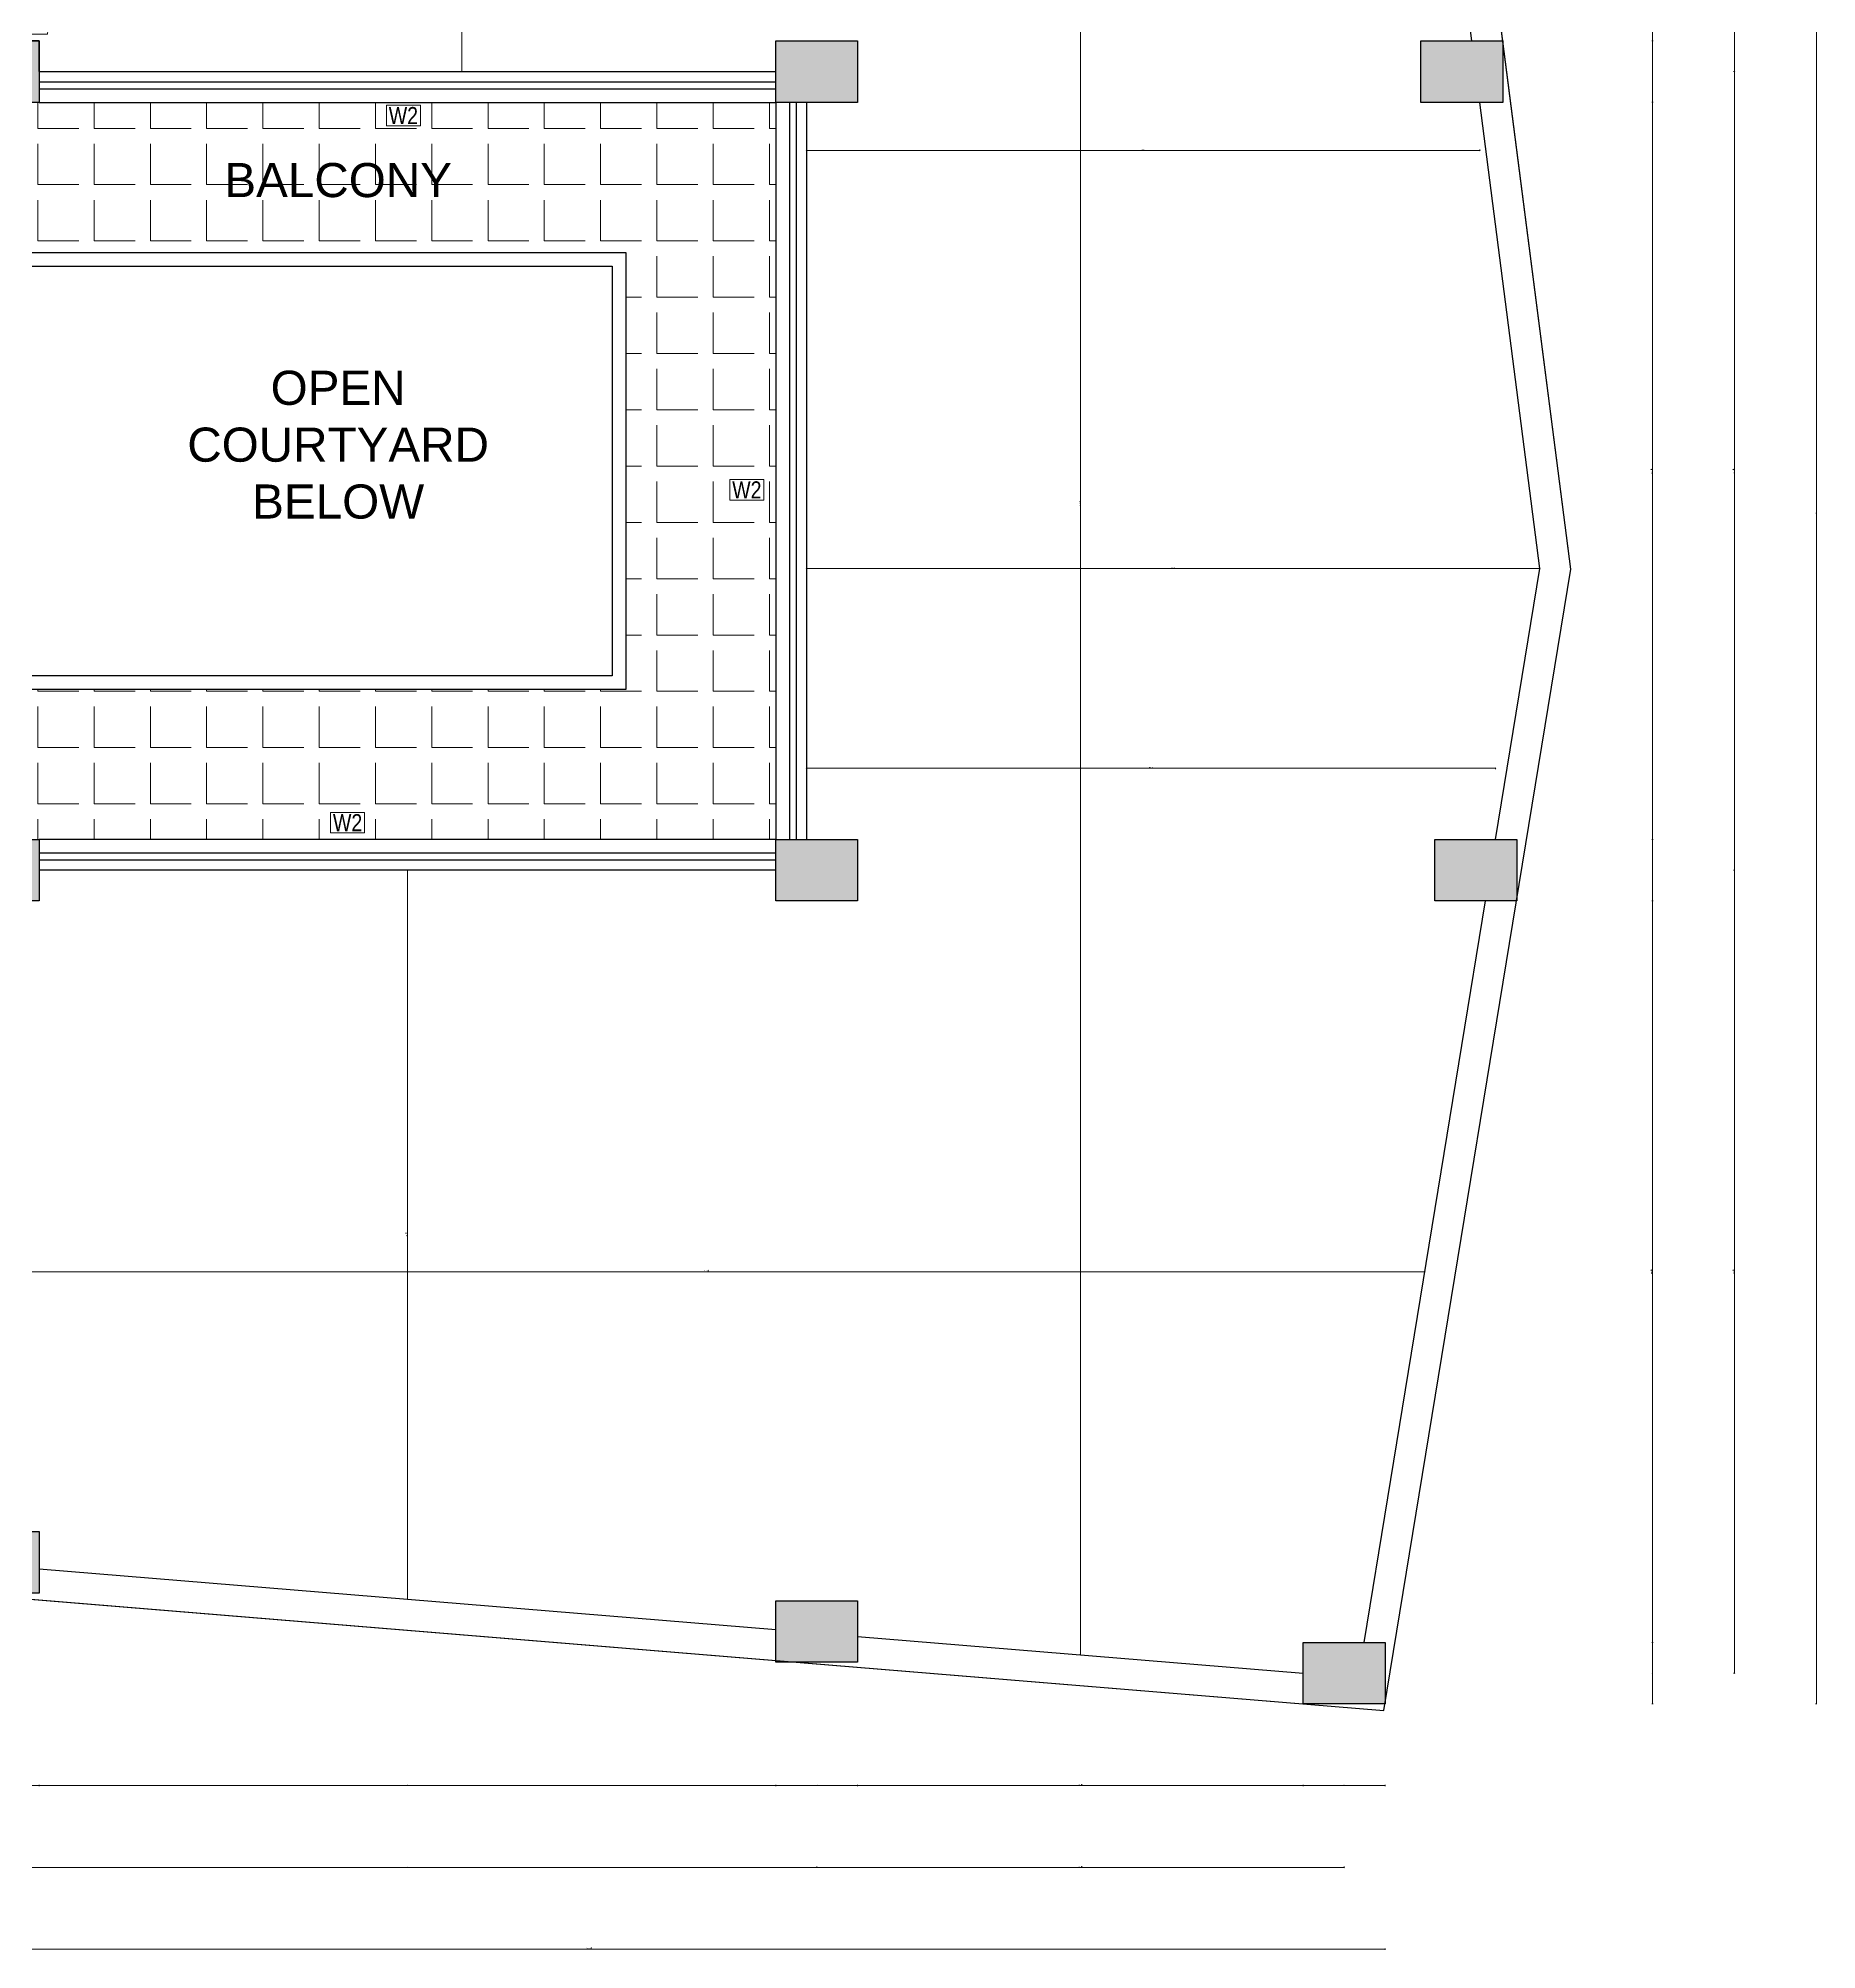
# Model space of a CAD drawing. Header units: inches. Extents: x -301229 to 1083107, y -854236 to 21026.
# Drawn here: x -177272 to -161626, y -483221 to -466413 of the extents above; entities that cross this region are included whole.
import ezdxf

# ---------------------------------------------------------------- set-up
doc = ezdxf.new("R2010")
doc.units = ezdxf.units.IN
doc.header["$MEASUREMENT"] = 0
for name, color, linetype, lineweight in [('dimension', 25, 'Continuous', 20), ('DOOR PLAN', 241, 'Continuous', 25), ('dw', 42, 'Continuous', 20), ('Text', 2, 'Continuous', 20), ('wall', 10, 'Continuous', 30)]:
    doc.layers.add(name, color=color, linetype=linetype, lineweight=lineweight)
doc.layers.add('HATCH', color=7, linetype='Continuous')
doc.styles.add('7 INCH', font='times.ttf', dxfattribs={"height": 7})
doc.dimstyles.new('Copy of Standard', dxfattribs={"dimtxt": 8, "dimasz": 5, "dimexe": 4, "dimexo": 0.0625, "dimgap": 1.5, "dimtad": 1, "dimdec": 1, "dimzin": 0, "dimdsep": 46, "dimlunit": 4, "dimtxsty": 'Standard', "dimblk": 'OBLIQUE', "dimcen": 0.09, "dimclrd": 1, "dimclre": 1, "dimclrt": 3, "dimadec": 0, "dimazin": 0, "dimtfac": 1, "dimtdec": 1, "dimtix": 1, "dimtofl": 0, "dimtmove": 1, "dimatfit": 3, "dimfxl": 8, "dimfxlon": 1, "dimtolj": 1, "dimtzin": 0, "dimlwd": 15, "dimlwe": 15, "dimarcsym": 0})

# ---------------------------------------------------------------- blocks, each defined once
blk = doc.blocks.new('_Oblique')
at = {"color": 0, "linetype": 'ByBlock', "lineweight": -2}
blk.add_line((-0.5, -0.5), (0.5, 0.5), dxfattribs=at)
blk = doc.blocks.new('*D1305')
at = {"layer": 'Defpoints', "color": 0, "transparency": 16777216}
for p in [(-173435, -460376), (-173546, -466706), (-173435, -466706)]:
    blk.add_point(p, dxfattribs=at)
at = {"layer": 'wall', "color": 1, "lineweight": 15, "transparency": 16777216}
for p, q in [((-173538, -460376), (-173550, -460376)), ((-173546, -460376), (-173546, -466706)), ((-173538, -466706), (-173550, -466706))]:
    blk.add_line(p, q, dxfattribs=at)
at = {"layer": 'wall', "color": 1, "lineweight": 15, "transparency": 16777216, "xscale": 5, "yscale": 5, "zscale": 5}
for p, rotation in [((-173546, -460376), 90), ((-173546, -466706), 270)]:
    blk.add_blockref('_Oblique', p, dxfattribs=dict(at, rotation=rotation))
at = {"layer": 'wall', "color": 3, "transparency": 16777216, "insert": (-173552, -463541), "char_height": 8, "attachment_point": 5, "rotation": 90}
blk.add_mtext('\\A1;527\'-6"', dxfattribs=at)
blk = doc.blocks.new('*D1363')
at = {"layer": 'Defpoints', "color": 0, "transparency": 16777216}
for p in [(-170514, -466976), (-164591, -466976), (-170514, -467399)]:
    blk.add_point(p, dxfattribs=at)
at = {"layer": 'wall', "color": 1, "lineweight": 15, "transparency": 16777216}
for p, q in [((-170514, -467391), (-170514, -467403)), ((-164591, -467399), (-170514, -467399)), ((-164591, -467391), (-164591, -467403))]:
    blk.add_line(p, q, dxfattribs=at)
at = {"layer": 'wall', "color": 1, "lineweight": 15, "transparency": 16777216, "xscale": 5, "yscale": 5, "zscale": 5, "rotation": 180}
blk.add_blockref('_Oblique', (-170514, -467399), dxfattribs=at)
at = {"layer": 'wall', "color": 1, "lineweight": 15, "transparency": 16777216, "xscale": 5, "yscale": 5, "zscale": 5}
blk.add_blockref('_Oblique', (-164591, -467399), dxfattribs=at)
at = {"layer": 'wall', "color": 3, "transparency": 16777216, "insert": (-167552, -467393), "char_height": 8, "attachment_point": 5}
blk.add_mtext('\\A1;493\'-7"', dxfattribs=at)
blk = doc.blocks.new('*D1364')
at = {"layer": 'Defpoints', "color": 0, "transparency": 16777216}
for p in [(-170514, -471076), (-170514, -471076), (-164062, -471076)]:
    blk.add_point(p, dxfattribs=at)
at = {"layer": 'wall', "color": 1, "lineweight": 15, "transparency": 16777216}
for p, q in [((-170514, -471076), (-170514, -471072)), ((-164062, -471076), (-170514, -471076)), ((-164062, -471076), (-164062, -471072))]:
    blk.add_line(p, q, dxfattribs=at)
at = {"layer": 'wall', "color": 1, "lineweight": 15, "transparency": 16777216, "xscale": 5, "yscale": 5, "zscale": 5, "rotation": 180}
blk.add_blockref('_Oblique', (-170514, -471076), dxfattribs=at)
at = {"layer": 'wall', "color": 1, "lineweight": 15, "transparency": 16777216, "xscale": 5, "yscale": 5, "zscale": 5}
blk.add_blockref('_Oblique', (-164062, -471076), dxfattribs=at)
at = {"layer": 'wall', "color": 3, "transparency": 16777216, "insert": (-167288, -471070), "char_height": 8, "attachment_point": 5}
blk.add_mtext('\\A1;537\'-7"', dxfattribs=at)
blk = doc.blocks.new('*D1365')
at = {"layer": 'Defpoints', "color": 0, "transparency": 16777216}
for p in [(-170514, -472831), (-170514, -473459), (-164453, -473459)]:
    blk.add_point(p, dxfattribs=at)
at = {"layer": 'wall', "color": 1, "lineweight": 15, "transparency": 16777216}
for p, q in [((-170514, -472839), (-170514, -472827)), ((-164453, -472831), (-170514, -472831)), ((-164453, -472839), (-164453, -472827))]:
    blk.add_line(p, q, dxfattribs=at)
at = {"layer": 'wall', "color": 1, "lineweight": 15, "transparency": 16777216, "xscale": 5, "yscale": 5, "zscale": 5, "rotation": 180}
blk.add_blockref('_Oblique', (-170514, -472831), dxfattribs=at)
at = {"layer": 'wall', "color": 1, "lineweight": 15, "transparency": 16777216, "xscale": 5, "yscale": 5, "zscale": 5}
blk.add_blockref('_Oblique', (-164453, -472831), dxfattribs=at)
at = {"layer": 'wall', "color": 3, "transparency": 16777216, "insert": (-167483, -472826), "char_height": 8, "attachment_point": 5}
blk.add_mtext('\\A1;505\'-1"', dxfattribs=at)
blk = doc.blocks.new('*D1366')
at = {"layer": 'Defpoints', "color": 0, "transparency": 16777216}
for p in [(-168104, -460376), (-168104, -460376), (-168104, -480626)]:
    blk.add_point(p, dxfattribs=at)
at = {"layer": 'wall', "color": 1, "lineweight": 15, "transparency": 16777216}
for p, q in [((-168104, -460376), (-168108, -460376)), ((-168104, -480626), (-168104, -460376)), ((-168104, -480626), (-168108, -480626))]:
    blk.add_line(p, q, dxfattribs=at)
at = {"layer": 'wall', "color": 1, "lineweight": 15, "transparency": 16777216, "xscale": 5, "yscale": 5, "zscale": 5}
for p, rotation in [((-168104, -460376), 90), ((-168104, -480626), 270)]:
    blk.add_blockref('_Oblique', p, dxfattribs=dict(at, rotation=rotation))
at = {"layer": 'wall', "color": 3, "transparency": 16777216, "insert": (-168109, -470501), "char_height": 8, "attachment_point": 5, "rotation": 90}
blk.add_mtext('\\A1;1687\'-6"', dxfattribs=at)
blk = doc.blocks.new('*D1367')
at = {"layer": 'Defpoints', "color": 0, "transparency": 16777216}
for p in [(-174024, -473729), (-174024, -473729), (-174024, -480139)]:
    blk.add_point(p, dxfattribs=at)
at = {"layer": 'wall', "color": 1, "lineweight": 15, "transparency": 16777216}
for p, q in [((-174024, -473729), (-174028, -473729)), ((-174024, -480139), (-174024, -473729)), ((-174024, -480139), (-174028, -480139))]:
    blk.add_line(p, q, dxfattribs=at)
at = {"layer": 'wall', "color": 1, "lineweight": 15, "transparency": 16777216, "xscale": 5, "yscale": 5, "zscale": 5}
for p, rotation in [((-174024, -473729), 90), ((-174024, -480139), 270)]:
    blk.add_blockref('_Oblique', p, dxfattribs=dict(at, rotation=rotation))
at = {"layer": 'wall', "color": 3, "transparency": 16777216, "insert": (-174034, -476934), "char_height": 8, "attachment_point": 5, "rotation": 90}
blk.add_mtext('\\A1;534\'-2{\\H1x;\\S1/2;}"', dxfattribs=at)
blk = doc.blocks.new('*D1355')
at = {"layer": 'Defpoints', "color": 0, "transparency": 16777216}
for p in [(-177714, -477259), (-177714, -477259), (-165075, -477259)]:
    blk.add_point(p, dxfattribs=at)
at = {"layer": 'wall', "color": 1, "lineweight": 15, "transparency": 16777216}
for p, q in [((-177714, -477259), (-177714, -477255)), ((-165075, -477259), (-177714, -477259)), ((-165075, -477259), (-165075, -477255))]:
    blk.add_line(p, q, dxfattribs=at)
at = {"layer": 'wall', "color": 1, "lineweight": 15, "transparency": 16777216, "xscale": 5, "yscale": 5, "zscale": 5, "rotation": 180}
blk.add_blockref('_Oblique', (-177714, -477259), dxfattribs=at)
at = {"layer": 'wall', "color": 1, "lineweight": 15, "transparency": 16777216, "xscale": 5, "yscale": 5, "zscale": 5}
blk.add_blockref('_Oblique', (-165075, -477259), dxfattribs=at)
at = {"layer": 'wall', "color": 3, "transparency": 16777216, "insert": (-171394, -477248), "char_height": 8, "attachment_point": 5}
blk.add_mtext('\\A1;1053\'-2{\\H1x;\\S1/2;}"', dxfattribs=at)
blk = doc.blocks.new('door-4')
at = {"layer": 'dw', "lineweight": 5}
for p, q in [((169993.78, -39326.65), (169993.78, -39326.15)), ((170037.78, -39326.65), (170037.78, -39326.15)), ((169994.28, -39326.65), (169993.78, -39326.65)), ((169994.78, -39326.65), (169994.28, -39326.65)), ((170036.78, -39326.65), (170037.28, -39326.65)), ((170037.28, -39326.65), (170037.78, -39326.65))]:
    blk.add_line(p, q, dxfattribs=at)
for points in [[(169994.78, -39305.65), (169993.78, -39305.67), (169993.78, -39326.65), (169994.78, -39326.65), (169994.78, -39305.65)], [(170036.78, -39305.65), (170037.78, -39305.67), (170037.78, -39326.65), (170036.78, -39326.65), (170036.78, -39305.65)], [(169993.78, -39326.15), (169991.78, -39326.15), (169991.78, -39329.15), (169994.78, -39329.15), (169994.78, -39326.65)], [(170037.78, -39326.15), (170039.78, -39326.15), (170039.78, -39329.15), (170036.78, -39329.15), (170036.78, -39326.65)]]:
    blk.add_lwpolyline(points, dxfattribs=at)
for centre, start, end in [((169994.78, -39326.65), 359.9998, 90), ((170036.78, -39326.65), 90, 180.0002)]:
    blk.add_arc(centre, 21, start, end, dxfattribs=at)
blk = doc.blocks.new('*D1308')
at = {"layer": 'Defpoints', "color": 0, "transparency": 16777216}
for p in [(-166144, -481058), (-165424, -481058), (-165424, -481778)]:
    blk.add_point(p, dxfattribs=at)
at = {"layer": 'wall', "color": 1, "lineweight": 15, "transparency": 16777216}
for p, q in [((-166144, -481770), (-166144, -481782)), ((-166144, -481778), (-165424, -481778)), ((-165424, -481770), (-165424, -481782))]:
    blk.add_line(p, q, dxfattribs=at)
at = {"layer": 'wall', "color": 1, "lineweight": 15, "transparency": 16777216, "xscale": 5, "yscale": 5, "zscale": 5, "rotation": 180}
blk.add_blockref('_Oblique', (-166144, -481778), dxfattribs=at)
at = {"layer": 'wall', "color": 1, "lineweight": 15, "transparency": 16777216, "xscale": 5, "yscale": 5, "zscale": 5}
blk.add_blockref('_Oblique', (-165424, -481778), dxfattribs=at)
at = {"layer": 'wall', "color": 3, "transparency": 16777216, "insert": (-165784, -481772), "char_height": 8, "attachment_point": 5}
blk.add_mtext("\\A1;60'", dxfattribs=at)
blk = doc.blocks.new('*D1309')
at = {"layer": 'Defpoints', "color": 0, "transparency": 16777216}
for p in [(-170424, -480692), (-165784, -481058), (-165784, -482498)]:
    blk.add_point(p, dxfattribs=at)
at = {"layer": 'wall', "color": 1, "lineweight": 15, "transparency": 16777216}
for p, q in [((-170424, -482490), (-170424, -482502)), ((-170424, -482498), (-165784, -482498)), ((-165784, -482490), (-165784, -482502))]:
    blk.add_line(p, q, dxfattribs=at)
at = {"layer": 'wall', "color": 1, "lineweight": 15, "transparency": 16777216, "xscale": 5, "yscale": 5, "zscale": 5, "rotation": 180}
blk.add_blockref('_Oblique', (-170424, -482498), dxfattribs=at)
at = {"layer": 'wall', "color": 1, "lineweight": 15, "transparency": 16777216, "xscale": 5, "yscale": 5, "zscale": 5}
blk.add_blockref('_Oblique', (-165784, -482498), dxfattribs=at)
at = {"layer": 'wall', "color": 3, "transparency": 16777216, "insert": (-168104, -482488), "char_height": 8, "attachment_point": 5}
blk.add_mtext('\\A1;386\'-7{\\H1x;\\S1/2;}"', dxfattribs=at)
blk = doc.blocks.new('*D1310')
at = {"layer": 'Defpoints', "color": 0, "transparency": 16777216}
for p in [(-177624, -480085), (-170424, -480692), (-177624, -482498)]:
    blk.add_point(p, dxfattribs=at)
at = {"layer": 'wall', "color": 1, "lineweight": 15, "transparency": 16777216}
for p, q in [((-177624, -482490), (-177624, -482502)), ((-170424, -482498), (-177624, -482498)), ((-170424, -482490), (-170424, -482502))]:
    blk.add_line(p, q, dxfattribs=at)
at = {"layer": 'wall', "color": 1, "lineweight": 15, "transparency": 16777216, "xscale": 5, "yscale": 5, "zscale": 5, "rotation": 180}
blk.add_blockref('_Oblique', (-177624, -482498), dxfattribs=at)
at = {"layer": 'wall', "color": 1, "lineweight": 15, "transparency": 16777216, "xscale": 5, "yscale": 5, "zscale": 5}
blk.add_blockref('_Oblique', (-170424, -482498), dxfattribs=at)
at = {"layer": 'wall', "color": 3, "transparency": 16777216, "insert": (-174024, -482493), "char_height": 8, "attachment_point": 5}
blk.add_mtext("\\A1;600'", dxfattribs=at)
blk = doc.blocks.new('*D1311')
at = {"layer": 'Defpoints', "color": 0, "transparency": 16777216}
for p in [(-170064, -480692), (-166144, -481058), (-170064, -481778)]:
    blk.add_point(p, dxfattribs=at)
at = {"layer": 'wall', "color": 1, "lineweight": 15, "transparency": 16777216}
for p, q in [((-170064, -481770), (-170064, -481782)), ((-166144, -481778), (-170064, -481778)), ((-166144, -481770), (-166144, -481782))]:
    blk.add_line(p, q, dxfattribs=at)
at = {"layer": 'wall', "color": 1, "lineweight": 15, "transparency": 16777216, "xscale": 5, "yscale": 5, "zscale": 5, "rotation": 180}
blk.add_blockref('_Oblique', (-170064, -481778), dxfattribs=at)
at = {"layer": 'wall', "color": 1, "lineweight": 15, "transparency": 16777216, "xscale": 5, "yscale": 5, "zscale": 5}
blk.add_blockref('_Oblique', (-166144, -481778), dxfattribs=at)
at = {"layer": 'wall', "color": 3, "transparency": 16777216, "insert": (-168104, -481767), "char_height": 8, "attachment_point": 5}
blk.add_mtext('\\A1;326\'-7{\\H1x;\\S1/2;}"', dxfattribs=at)
blk = doc.blocks.new('*D1312')
at = {"layer": 'Defpoints', "color": 0, "transparency": 16777216}
for p in [(-170784, -480692), (-170064, -480692), (-170784, -481778)]:
    blk.add_point(p, dxfattribs=at)
at = {"layer": 'wall', "color": 1, "lineweight": 15, "transparency": 16777216}
for p, q in [((-170784, -481770), (-170784, -481782)), ((-170064, -481778), (-170784, -481778)), ((-170064, -481770), (-170064, -481782))]:
    blk.add_line(p, q, dxfattribs=at)
at = {"layer": 'wall', "color": 1, "lineweight": 15, "transparency": 16777216, "xscale": 5, "yscale": 5, "zscale": 5, "rotation": 180}
blk.add_blockref('_Oblique', (-170784, -481778), dxfattribs=at)
at = {"layer": 'wall', "color": 1, "lineweight": 15, "transparency": 16777216, "xscale": 5, "yscale": 5, "zscale": 5}
blk.add_blockref('_Oblique', (-170064, -481778), dxfattribs=at)
at = {"layer": 'wall', "color": 3, "transparency": 16777216, "insert": (-170424, -481772), "char_height": 8, "attachment_point": 5}
blk.add_mtext("\\A1;60'", dxfattribs=at)
blk = doc.blocks.new('*D1313')
at = {"layer": 'Defpoints', "color": 0, "transparency": 16777216}
for p in [(-177264, -480085), (-170784, -480692), (-177264, -481778)]:
    blk.add_point(p, dxfattribs=at)
at = {"layer": 'wall', "color": 1, "lineweight": 15, "transparency": 16777216}
for p, q in [((-177264, -481770), (-177264, -481782)), ((-170784, -481778), (-177264, -481778)), ((-170784, -481770), (-170784, -481782))]:
    blk.add_line(p, q, dxfattribs=at)
at = {"layer": 'wall', "color": 1, "lineweight": 15, "transparency": 16777216, "xscale": 5, "yscale": 5, "zscale": 5, "rotation": 180}
blk.add_blockref('_Oblique', (-177264, -481778), dxfattribs=at)
at = {"layer": 'wall', "color": 1, "lineweight": 15, "transparency": 16777216, "xscale": 5, "yscale": 5, "zscale": 5}
blk.add_blockref('_Oblique', (-170784, -481778), dxfattribs=at)
at = {"layer": 'wall', "color": 3, "transparency": 16777216, "insert": (-174024, -481772), "char_height": 8, "attachment_point": 5}
blk.add_mtext("\\A1;540'", dxfattribs=at)
blk = doc.blocks.new('*D1314')
at = {"layer": 'Defpoints', "color": 0, "transparency": 16777216}
for p in [(-177984, -480085), (-177264, -480085), (-177984, -481778)]:
    blk.add_point(p, dxfattribs=at)
at = {"layer": 'wall', "color": 1, "lineweight": 15, "transparency": 16777216}
for p, q in [((-177984, -481770), (-177984, -481782)), ((-177264, -481778), (-177984, -481778)), ((-177264, -481770), (-177264, -481782))]:
    blk.add_line(p, q, dxfattribs=at)
at = {"layer": 'wall', "color": 1, "lineweight": 15, "transparency": 16777216, "xscale": 5, "yscale": 5, "zscale": 5, "rotation": 180}
blk.add_blockref('_Oblique', (-177984, -481778), dxfattribs=at)
at = {"layer": 'wall', "color": 1, "lineweight": 15, "transparency": 16777216, "xscale": 5, "yscale": 5, "zscale": 5}
blk.add_blockref('_Oblique', (-177264, -481778), dxfattribs=at)
at = {"layer": 'wall', "color": 3, "transparency": 16777216, "insert": (-177624, -481772), "char_height": 8, "attachment_point": 5}
blk.add_mtext("\\A1;60'", dxfattribs=at)
blk = doc.blocks.new('*D1317')
at = {"layer": 'Defpoints', "color": 0, "transparency": 16777216}
for p in [(-165204, -460646), (-164388, -466436), (-163070, -466436)]:
    blk.add_point(p, dxfattribs=at)
at = {"layer": 'wall', "color": 1, "lineweight": 15, "transparency": 16777216}
for p, q in [((-163078, -460646), (-163066, -460646)), ((-163070, -460646), (-163070, -466436)), ((-163078, -466436), (-163066, -466436))]:
    blk.add_line(p, q, dxfattribs=at)
at = {"layer": 'wall', "color": 1, "lineweight": 15, "transparency": 16777216, "xscale": 5, "yscale": 5, "zscale": 5}
for p, rotation in [((-163070, -460646), 90), ((-163070, -466436), 270)]:
    blk.add_blockref('_Oblique', p, dxfattribs=dict(at, rotation=rotation))
at = {"layer": 'wall', "color": 3, "transparency": 16777216, "insert": (-163075, -463541), "char_height": 8, "attachment_point": 5, "rotation": 90}
blk.add_mtext('\\A1;482\'-6"', dxfattribs=at)
blk = doc.blocks.new('*D1318')
at = {"layer": 'Defpoints', "color": 0, "transparency": 16777216}
for p in [(-164388, -466436), (-164388, -466976), (-163070, -466976)]:
    blk.add_point(p, dxfattribs=at)
at = {"layer": 'wall', "color": 1, "lineweight": 15, "transparency": 16777216}
for p, q in [((-163078, -466436), (-163066, -466436)), ((-163070, -466436), (-163070, -466976)), ((-163078, -466976), (-163066, -466976))]:
    blk.add_line(p, q, dxfattribs=at)
at = {"layer": 'wall', "color": 1, "lineweight": 15, "transparency": 16777216, "xscale": 5, "yscale": 5, "zscale": 5}
for p, rotation in [((-163070, -466436), 90), ((-163070, -466976), 270)]:
    blk.add_blockref('_Oblique', p, dxfattribs=dict(at, rotation=rotation))
at = {"layer": 'wall', "color": 3, "transparency": 16777216, "insert": (-163075, -466706), "char_height": 8, "attachment_point": 5, "rotation": 90}
blk.add_mtext("\\A1;45'", dxfattribs=at)
blk = doc.blocks.new('*D1319')
at = {"layer": 'Defpoints', "color": 0, "transparency": 16777216}
for p in [(-164388, -466976), (-164265, -473459), (-163070, -473459)]:
    blk.add_point(p, dxfattribs=at)
at = {"layer": 'wall', "color": 1, "lineweight": 15, "transparency": 16777216}
for p, q in [((-163078, -466976), (-163066, -466976)), ((-163070, -466976), (-163070, -473459)), ((-163078, -473459), (-163066, -473459))]:
    blk.add_line(p, q, dxfattribs=at)
at = {"layer": 'wall', "color": 1, "lineweight": 15, "transparency": 16777216, "xscale": 5, "yscale": 5, "zscale": 5}
for p, rotation in [((-163070, -466976), 90), ((-163070, -473459), 270)]:
    blk.add_blockref('_Oblique', p, dxfattribs=dict(at, rotation=rotation))
at = {"layer": 'wall', "color": 3, "transparency": 16777216, "insert": (-163080, -470218), "char_height": 8, "attachment_point": 5, "rotation": 90}
blk.add_mtext('\\A1;540\'-2{\\H1x;\\S1/2;}"', dxfattribs=at)
blk = doc.blocks.new('*D1320')
at = {"layer": 'Defpoints', "color": 0, "transparency": 16777216}
for p in [(-164265, -473459), (-164265, -473999), (-163070, -473999)]:
    blk.add_point(p, dxfattribs=at)
at = {"layer": 'wall', "color": 1, "lineweight": 15, "transparency": 16777216}
for p, q in [((-163078, -473459), (-163066, -473459)), ((-163070, -473459), (-163070, -473999)), ((-163078, -473999), (-163066, -473999))]:
    blk.add_line(p, q, dxfattribs=at)
at = {"layer": 'wall', "color": 1, "lineweight": 15, "transparency": 16777216, "xscale": 5, "yscale": 5, "zscale": 5}
for p, rotation in [((-163070, -473459), 90), ((-163070, -473999), 270)]:
    blk.add_blockref('_Oblique', p, dxfattribs=dict(at, rotation=rotation))
at = {"layer": 'wall', "color": 3, "transparency": 16777216, "insert": (-163075, -473729), "char_height": 8, "attachment_point": 5, "rotation": 90}
blk.add_mtext("\\A1;45'", dxfattribs=at)
blk = doc.blocks.new('*D1321')
at = {"layer": 'Defpoints', "color": 0, "transparency": 16777216}
for p in [(-164265, -473999), (-165424, -480518), (-163070, -480518)]:
    blk.add_point(p, dxfattribs=at)
at = {"layer": 'wall', "color": 1, "lineweight": 15, "transparency": 16777216}
for p, q in [((-163078, -473999), (-163066, -473999)), ((-163070, -473999), (-163070, -480518)), ((-163078, -480518), (-163066, -480518))]:
    blk.add_line(p, q, dxfattribs=at)
at = {"layer": 'wall', "color": 1, "lineweight": 15, "transparency": 16777216, "xscale": 5, "yscale": 5, "zscale": 5}
for p, rotation in [((-163070, -473999), 90), ((-163070, -480518), 270)]:
    blk.add_blockref('_Oblique', p, dxfattribs=dict(at, rotation=rotation))
at = {"layer": 'wall', "color": 3, "transparency": 16777216, "insert": (-163080, -477259), "char_height": 8, "attachment_point": 5, "rotation": 90}
blk.add_mtext('\\A1;543\'-3{\\H1x;\\S1/2;}"', dxfattribs=at)
blk = doc.blocks.new('*D1322')
at = {"layer": 'Defpoints', "color": 0, "transparency": 16777216}
for p in [(-165424, -480518), (-165424, -481058), (-163070, -481058)]:
    blk.add_point(p, dxfattribs=at)
at = {"layer": 'wall', "color": 1, "lineweight": 15, "transparency": 16777216}
for p, q in [((-163078, -480518), (-163066, -480518)), ((-163070, -480518), (-163070, -481058)), ((-163078, -481058), (-163066, -481058))]:
    blk.add_line(p, q, dxfattribs=at)
at = {"layer": 'wall', "color": 1, "lineweight": 15, "transparency": 16777216, "xscale": 5, "yscale": 5, "zscale": 5}
for p, rotation in [((-163070, -480518), 90), ((-163070, -481058), 270)]:
    blk.add_blockref('_Oblique', p, dxfattribs=dict(at, rotation=rotation))
at = {"layer": 'wall', "color": 3, "transparency": 16777216, "insert": (-163075, -480788), "char_height": 8, "attachment_point": 5, "rotation": 90}
blk.add_mtext("\\A1;45'", dxfattribs=at)
blk = doc.blocks.new('*D1323')
at = {"layer": 'Defpoints', "color": 0, "transparency": 16777216}
for p in [(-165204, -460376), (-164388, -466706), (-162350, -466706)]:
    blk.add_point(p, dxfattribs=at)
at = {"layer": 'wall', "color": 1, "lineweight": 15, "transparency": 16777216}
for p, q in [((-162358, -460376), (-162346, -460376)), ((-162350, -460376), (-162350, -466706)), ((-162358, -466706), (-162346, -466706))]:
    blk.add_line(p, q, dxfattribs=at)
at = {"layer": 'wall', "color": 1, "lineweight": 15, "transparency": 16777216, "xscale": 5, "yscale": 5, "zscale": 5}
for p, rotation in [((-162350, -460376), 90), ((-162350, -466706), 270)]:
    blk.add_blockref('_Oblique', p, dxfattribs=dict(at, rotation=rotation))
at = {"layer": 'wall', "color": 3, "transparency": 16777216, "insert": (-162355, -463541), "char_height": 8, "attachment_point": 5, "rotation": 90}
blk.add_mtext('\\A1;527\'-6"', dxfattribs=at)
blk = doc.blocks.new('*D1324')
at = {"layer": 'Defpoints', "color": 0, "transparency": 16777216}
for p in [(-164388, -466706), (-164265, -473729), (-162350, -473729)]:
    blk.add_point(p, dxfattribs=at)
at = {"layer": 'wall', "color": 1, "lineweight": 15, "transparency": 16777216}
for p, q in [((-162358, -466706), (-162346, -466706)), ((-162350, -466706), (-162350, -473729)), ((-162358, -473729), (-162346, -473729))]:
    blk.add_line(p, q, dxfattribs=at)
at = {"layer": 'wall', "color": 1, "lineweight": 15, "transparency": 16777216, "xscale": 5, "yscale": 5, "zscale": 5}
for p, rotation in [((-162350, -466706), 90), ((-162350, -473729), 270)]:
    blk.add_blockref('_Oblique', p, dxfattribs=dict(at, rotation=rotation))
at = {"layer": 'wall', "color": 3, "transparency": 16777216, "insert": (-162360, -470218), "char_height": 8, "attachment_point": 5, "rotation": 90}
blk.add_mtext('\\A1;585\'-2{\\H1x;\\S1/2;}"', dxfattribs=at)
blk = doc.blocks.new('*D1325')
at = {"layer": 'Defpoints', "color": 0, "transparency": 16777216}
for p in [(-164265, -473729), (-165424, -480788), (-162350, -480788)]:
    blk.add_point(p, dxfattribs=at)
at = {"layer": 'wall', "color": 1, "lineweight": 15, "transparency": 16777216}
for p, q in [((-162358, -473729), (-162346, -473729)), ((-162350, -473729), (-162350, -480788)), ((-162358, -480788), (-162346, -480788))]:
    blk.add_line(p, q, dxfattribs=at)
at = {"layer": 'wall', "color": 1, "lineweight": 15, "transparency": 16777216, "xscale": 5, "yscale": 5, "zscale": 5}
for p, rotation in [((-162350, -473729), 90), ((-162350, -480788), 270)]:
    blk.add_blockref('_Oblique', p, dxfattribs=dict(at, rotation=rotation))
at = {"layer": 'wall', "color": 3, "transparency": 16777216, "insert": (-162360, -477259), "char_height": 8, "attachment_point": 5, "rotation": 90}
blk.add_mtext('\\A1;588\'-3{\\H1x;\\S1/2;}"', dxfattribs=at)
blk = doc.blocks.new('*D1326')
at = {"layer": 'Defpoints', "color": 0, "transparency": 16777216}
for p in [(-163070, -460106), (-163070, -481058), (-161630, -481058)]:
    blk.add_point(p, dxfattribs=at)
at = {"layer": 'wall', "color": 1, "lineweight": 15, "transparency": 16777216}
for p, q in [((-161638, -460106), (-161626, -460106)), ((-161630, -460106), (-161630, -481058)), ((-161638, -481058), (-161626, -481058))]:
    blk.add_line(p, q, dxfattribs=at)
at = {"layer": 'wall', "color": 1, "lineweight": 15, "transparency": 16777216, "xscale": 5, "yscale": 5, "zscale": 5}
for p, rotation in [((-161630, -460106), 90), ((-161630, -481058), 270)]:
    blk.add_blockref('_Oblique', p, dxfattribs=dict(at, rotation=rotation))
at = {"layer": 'wall', "color": 3, "transparency": 16777216, "insert": (-161636, -470582), "char_height": 8, "attachment_point": 5, "rotation": 90}
blk.add_mtext("\\A1;1746'", dxfattribs=at)
blk = doc.blocks.new('*D1327')
at = {"layer": 'Defpoints', "color": 0, "transparency": 16777216}
for p in [(-179424, -481778), (-165424, -481778), (-165424, -483217)]:
    blk.add_point(p, dxfattribs=at)
at = {"layer": 'wall', "color": 1, "lineweight": 15, "transparency": 16777216}
for p, q in [((-179424, -483209), (-179424, -483221)), ((-179424, -483217), (-165424, -483217)), ((-165424, -483209), (-165424, -483221))]:
    blk.add_line(p, q, dxfattribs=at)
at = {"layer": 'wall', "color": 1, "lineweight": 15, "transparency": 16777216, "xscale": 5, "yscale": 5, "zscale": 5, "rotation": 180}
blk.add_blockref('_Oblique', (-179424, -483217), dxfattribs=at)
at = {"layer": 'wall', "color": 1, "lineweight": 15, "transparency": 16777216, "xscale": 5, "yscale": 5, "zscale": 5}
blk.add_blockref('_Oblique', (-165424, -483217), dxfattribs=at)
at = {"layer": 'wall', "color": 3, "transparency": 16777216, "insert": (-172424, -483206), "char_height": 8, "attachment_point": 5}
blk.add_mtext('\\A1;1166\'-7{\\H1x;\\S1/2;}"', dxfattribs=at)
blk = doc.blocks.new('*D1336')
at = {"layer": 'Defpoints', "color": 0, "transparency": 16777216}
for p in [(-177984, -480085), (-190614, -481117), (-165434, -481117)]:
    blk.add_point(p, dxfattribs=at)
at = {"layer": 'wall', "color": 1, "lineweight": 15, "transparency": 16777216}
for p, q in [((-190606, -480085), (-190618, -480085)), ((-190614, -480085), (-190614, -481117)), ((-190606, -481117), (-190618, -481117))]:
    blk.add_line(p, q, dxfattribs=at)
at = {"layer": 'wall', "color": 1, "lineweight": 15, "transparency": 16777216, "xscale": 5, "yscale": 5, "zscale": 5}
for p, rotation in [((-190614, -480085), 90), ((-190614, -481117), 270)]:
    blk.add_blockref('_Oblique', p, dxfattribs=dict(at, rotation=rotation))
at = {"layer": 'wall', "color": 3, "transparency": 16777216, "insert": (-190624, -480601), "char_height": 8, "attachment_point": 5, "rotation": 90}
blk.add_mtext('\\A1;86\'-0{\\H1x;\\S1/2;}"', dxfattribs=at)

msp = doc.modelspace()

# ---------------------------------------------------------------- hatches: boundary and pattern name
at = {"layer": 'HATCH', "lineweight": 9}
h = msp.add_hatch(dxfattribs=at)
h.set_pattern_fill('ANGLE', color=256, scale=1800, style=0)
h.set_pattern_definition([(0, (-5779685.74, 745544.5), (0, 495), [360, -135]), (90, (-5779685.74, 745544.5), (-495, 3e-14), [360, -135])])
h.paths.add_polyline_path([(-181073.54, -466976.42), (-181073.54, -468296.42), (-172103.54, -468296.42), (-172103.54, -472138.84), (-179303.54, -472138.84), (-179303.54, -479705.06), (-177983.54, -479813.63), (-177983.54, -475438.84), (-177983.55, -475438.84), (-177983.55, -475348.84), (-177983.54, -473458.84), (-170783.54, -473458.84), (-170783.54, -466976.42)])
at = {"layer": 'wall'}
for points in [[(-177263.54, -466976.42), (-177263.54, -466436.42), (-177983.54, -466436.42), (-177983.54, -466976.42)], [(-170063.54, -466976.42), (-170063.54, -466436.42), (-170783.54, -466436.42), (-170783.54, -466976.42)], [(-164387.93, -466976.42), (-164387.93, -466436.42), (-165107.93, -466436.42), (-165107.93, -466976.42)], [(-177263.54, -473998.84), (-177263.54, -473458.84), (-177983.54, -473458.84), (-177983.54, -473998.84)], [(-170063.54, -473998.84), (-170063.54, -473458.84), (-170783.54, -473458.84), (-170783.54, -473998.84)], [(-164265.15, -473998.84), (-164265.15, -473458.84), (-164985.15, -473458.84), (-164985.15, -473998.84)], [(-177263.54, -480084.55), (-177263.54, -479544.55), (-177983.54, -479544.55), (-177983.54, -480084.55)], [(-170063.54, -480691.58), (-170063.54, -480151.58), (-170783.54, -480151.58), (-170783.54, -480691.58)], [(-165423.94, -481058.41), (-165423.94, -480518.41), (-166143.94, -480518.41), (-166143.94, -481058.41)]]:
    msp.add_hatch(color=2, dxfattribs=at).paths.add_polyline_path(points)

# ---------------------------------------------------------------- linework, layer by layer
at = {"layer": 'dimension'}
for points in [[(-174209.74, -467002.61), (-173909.74, -467002.61), (-173909.74, -467182.61), (-174209.74, -467182.61), (-174209.74, -467002.61)], [(-171188.55, -470294.03), (-170888.55, -470294.03), (-170888.55, -470474.03), (-171188.55, -470474.03), (-171188.55, -470294.03)], [(-174700.67, -473220.18), (-174400.67, -473220.18), (-174400.67, -473400.18), (-174700.67, -473400.18), (-174700.67, -473220.18)]]:
    msp.add_lwpolyline(points, dxfattribs=at)
at = {"layer": 'DOOR PLAN'}
for p, q in [((-177263.54, -466706.42), (-170783.54, -466706.42)), ((-177263.54, -466796.42), (-170783.54, -466796.42)), ((-177263.54, -466856.42), (-170783.54, -466856.42)), ((-177263.54, -466976.42), (-170783.54, -466976.42)), ((-170783.54, -466976.42), (-170783.54, -473458.84)), ((-170663.54, -466976.42), (-170663.54, -473458.84)), ((-170603.54, -466976.42), (-170603.54, -473458.84)), ((-170513.54, -466976.42), (-170513.54, -473458.84)), ((-170783.54, -473458.84), (-177263.54, -473458.84)), ((-170783.54, -473578.84), (-177263.54, -473578.84)), ((-170783.54, -473638.84), (-177263.54, -473638.84)), ((-170783.54, -473728.84), (-177263.54, -473728.84))]:
    msp.add_line(p, q, dxfattribs=at)
for points in [[(-181193.54, -466976.42), (-181193.54, -468416.42), (-172223.54, -468416.42), (-172223.54, -472018.84), (-179423.54, -472018.84), (-179423.54, -479695.19)], [(-181073.54, -466976.42), (-181073.54, -468296.42), (-172103.54, -468296.42), (-172103.54, -472138.84), (-179303.54, -472138.84), (-179303.54, -479695.19)]]:
    msp.add_lwpolyline(points, dxfattribs=at)
at = {"layer": 'wall'}
for p, q in [((-163789.56, -471080.36), (-165203.54, -460106.42)), ((-164660.16, -466436.42), (-165406.2, -460646.42)), ((-177263.54, -466436.42), (-177893.54, -466436.42)), ((-177263.54, -466706.42), (-177263.54, -466436.42)), ((-164062.39, -471075.69), (-164590.58, -466976.42)), ((-165433.52, -481116.84), (-163789.56, -471080.36)), ((-164452.75, -473458.84), (-164062.39, -471075.69)), ((-165609.09, -480518.41), (-164541.2, -473998.84)), ((-177263.54, -479872.86), (-170783.54, -480405.87)), ((-177983.54, -480084.55), (-165433.52, -481116.84)), ((-170063.54, -480465.09), (-166143.94, -480787.5))]:
    msp.add_line(p, q, dxfattribs=at)
at = {"layer": 'wall', "color": 5, "lineweight": 0}
msp.add_lwpolyline([(-187493.54, -460106.42), (-187493.54, -466976.42), (-170783.54, -466976.42), (-170783.54, -473458.84), (-177983.54, -473458.84), (-177983.54, -480084.55), (-165433.52, -481116.84), (-163789.56, -471080.36), (-165203.54, -460106.42), (-187493.54, -460106.42)], dxfattribs=at)
at = {"layer": 'wall', "color": 6, "lineweight": 0}
for points in [[(-177713.54, -479544.55), (-177263.54, -479544.55), (-177263.54, -479872.86), (-170783.54, -480405.87), (-170783.54, -480151.58), (-170063.54, -480151.58), (-170063.54, -480465.09), (-166143.94, -480787.5), (-166143.94, -480518.41), (-165609.09, -480518.41), (-164541.2, -473998.84), (-164985.14, -473998.84), (-164985.14, -473458.84), (-164452.74, -473458.84), (-164062.39, -471075.69), (-164590.58, -466976.42), (-165107.92, -466976.42), (-165107.92, -466436.42), (-164660.16, -466436.42), (-165406.19, -460646.42)], [(-177893.54, -466436.42), (-177263.54, -466436.42), (-177263.54, -466706.42), (-170783.54, -466706.42), (-170783.54, -466436.42), (-170063.54, -466436.42), (-170063.54, -466976.42), (-170513.54, -466976.42), (-170513.54, -473458.84), (-170063.54, -473458.84), (-170063.54, -473998.84), (-170783.54, -473998.84), (-170783.54, -473728.84), (-177263.54, -473728.84), (-177263.54, -473998.84), (-177713.54, -473998.84)]]:
    msp.add_lwpolyline(points, dxfattribs=at)
at = {"layer": 'wall'}
for points in [[(-177983.54, -466436.42), (-177263.54, -466436.42), (-177263.54, -466976.42), (-177983.54, -466976.42), (-177983.54, -466436.42)], [(-170783.54, -466436.42), (-170063.54, -466436.42), (-170063.54, -466976.42), (-170783.54, -466976.42), (-170783.54, -466436.42)], [(-165107.93, -466436.42), (-164387.93, -466436.42), (-164387.93, -466976.42), (-165107.93, -466976.42), (-165107.93, -466436.42)], [(-177983.54, -473458.84), (-177263.54, -473458.84), (-177263.54, -473998.84), (-177983.54, -473998.84), (-177983.54, -473458.84)], [(-170783.54, -473458.84), (-170063.54, -473458.84), (-170063.54, -473998.84), (-170783.54, -473998.84), (-170783.54, -473458.84)], [(-164985.15, -473458.84), (-164265.15, -473458.84), (-164265.15, -473998.84), (-164985.15, -473998.84), (-164985.15, -473458.84)], [(-177983.54, -479544.55), (-177263.54, -479544.55), (-177263.54, -480084.55), (-177983.54, -480084.55), (-177983.54, -479544.55)], [(-170783.54, -480151.58), (-170063.54, -480151.58), (-170063.54, -480691.58), (-170783.54, -480691.58), (-170783.54, -480151.58)], [(-166143.94, -480518.41), (-165423.94, -480518.41), (-165423.94, -481058.41), (-166143.94, -481058.41), (-166143.94, -480518.41)]]:
    msp.add_lwpolyline(points, dxfattribs=at)

# ---------------------------------------------------------------- block references
at = {"layer": 'wall', "xscale": 30, "yscale": 30, "zscale": 30, "rotation": 270}
msp.add_blockref('door-4', (1001980.88, 4634757.01), dxfattribs=at)

# ---------------------------------------------------------------- texts
at = {"layer": 'Text', "style": '7 INCH'}
for s, insert, char_height, width, attachment_point in [('{\\fArial Narrow|b0|i0|c0|p34;W2}', (-174059.74, -467092.61), 150, 300, 5), ('{\\fArial|b0|i0|c0|p34;BALCONY}', (-174633.8, -467509.87), 300, 3607.4692, 2), ('{\\fArial|b0|i0|c0|p34;OPEN COURTYARD\\PBELOW}', (-174633.8, -469336.2), 300, 3607.4692, 2), ('{\\fArial Narrow|b0|i0|c0|p34;W2}', (-171038.55, -470384.03), 150, 300, 5), ('{\\fArial Narrow|b0|i0|c0|p34;W2}', (-174550.67, -473310.18), 150, 300, 5)]:
    msp.add_mtext(s, dxfattribs=dict(at, insert=insert, char_height=char_height, width=width, attachment_point=attachment_point))

# ---------------------------------------------------------------- dimensions: what is measured, and where the dimension line sits
at = {"layer": 'wall'}
for base, p1, p2, picture, middle in [((-161630.05, -481058.41), (-163069.56, -460106.42), (-163069.56, -481058.41), '*D1326', (-161635.55, -470582.41)), ((-173546.04, -466706.42), (-173434.8, -460376.42), (-173434.8, -466706.42), '*D1305', (-173551.54, -463541.42)), ((-168103.74, -460376.42), (-168103.74, -480626.29), (-168103.74, -460376.42), '*D1366', (-168109.24, -470501.36)), ((-162349.56, -466706.42), (-165203.54, -460376.42), (-164387.92, -466706.42), '*D1323', (-162355.06, -463541.42)), ((-163069.56, -466436.42), (-165203.54, -460646.42), (-164387.92, -466436.42), '*D1317', (-163075.06, -463541.42)), ((-163069.56, -466976.42), (-164387.92, -466436.42), (-164387.92, -466976.42), '*D1318', (-163075.06, -466706.42)), ((-162349.56, -473728.84), (-164387.92, -466706.42), (-164265.14, -473728.84), '*D1324', (-162360.39, -470217.63)), ((-163069.56, -473458.84), (-164387.92, -466976.42), (-164265.14, -473458.84), '*D1319', (-163080.39, -470217.63)), ((-163069.56, -473998.84), (-164265.14, -473458.84), (-164265.14, -473998.84), '*D1320', (-163075.06, -473728.84)), ((-174023.54, -473728.84), (-174023.54, -480139.36), (-174023.54, -473728.84), '*D1367', (-174034.38, -476934.1)), ((-162349.56, -480788.41), (-164265.14, -473728.84), (-165423.94, -480788.41), '*D1325', (-162360.39, -477258.63)), ((-163069.56, -480518.41), (-164265.14, -473998.84), (-165423.94, -480518.41), '*D1321', (-163080.39, -477258.63)), ((-190613.54, -481116.84), (-177983.54, -480084.55), (-165433.51, -481116.84), '*D1336', (-190624.37, -480600.69)), ((-163069.56, -481058.41), (-165423.94, -480518.41), (-165423.94, -481058.41), '*D1322', (-163075.06, -480788.41))]:
    dim = msp.add_linear_dim(base=base, p1=p1, p2=p2, angle=90, dimstyle='Copy of Standard', dxfattribs=at)
    dim.commit()
    dim.dimension.update_dxf_attribs({"geometry": picture, "text_midpoint": middle})
for base, p1, p2, picture, middle in [((-170513.54, -467398.95), (-164590.58, -466976.42), (-170513.54, -466976.42), '*D1363', (-167552.06, -467393.45)), ((-170513.5431, -471075.6892), (-164062.3947, -471075.6892), (-170513.5431, -471075.6892), '*D1364', (-167287.9689, -471070.1892)), ((-170513.54, -472831.08), (-164452.75, -473458.84), (-170513.54, -473458.84), '*D1365', (-167483.15, -472825.58)), ((-177713.54, -477258.63), (-165075.15, -477258.63), (-177713.54, -477258.63), '*D1355', (-171394.34, -477247.79)), ((-177983.54, -481777.61), (-177263.54, -480084.55), (-177983.54, -480084.55), '*D1314', (-177623.54, -481772.11)), ((-177623.54, -482498.41), (-170423.54, -480691.58), (-177623.54, -480084.55), '*D1310', (-174023.54, -482492.91)), ((-177263.54, -481777.61), (-170783.54, -480691.58), (-177263.54, -480084.55), '*D1313', (-174023.54, -481772.11)), ((-170783.54, -481777.61), (-170063.54, -480691.58), (-170783.54, -480691.58), '*D1312', (-170423.54, -481772.11)), ((-165783.94, -482498.41), (-170423.54, -480691.58), (-165783.94, -481058.41), '*D1309', (-168103.74, -482487.57)), ((-170063.54, -481777.61), (-166143.94, -481058.41), (-170063.54, -480691.58), '*D1311', (-168103.74, -481766.78)), ((-165423.94, -481777.61), (-166143.94, -481058.41), (-165423.94, -481058.41), '*D1308', (-165783.94, -481772.11)), ((-165423.94, -483217.07), (-179423.54, -481777.61), (-165423.94, -481777.61), '*D1327', (-172423.74, -483206.23))]:
    dim = msp.add_linear_dim(base=base, p1=p1, p2=p2, dimstyle='Copy of Standard', dxfattribs=at)
    dim.commit()
    dim.dimension.update_dxf_attribs({"geometry": picture, "text_midpoint": middle})

doc.saveas('drawing.dxf')
